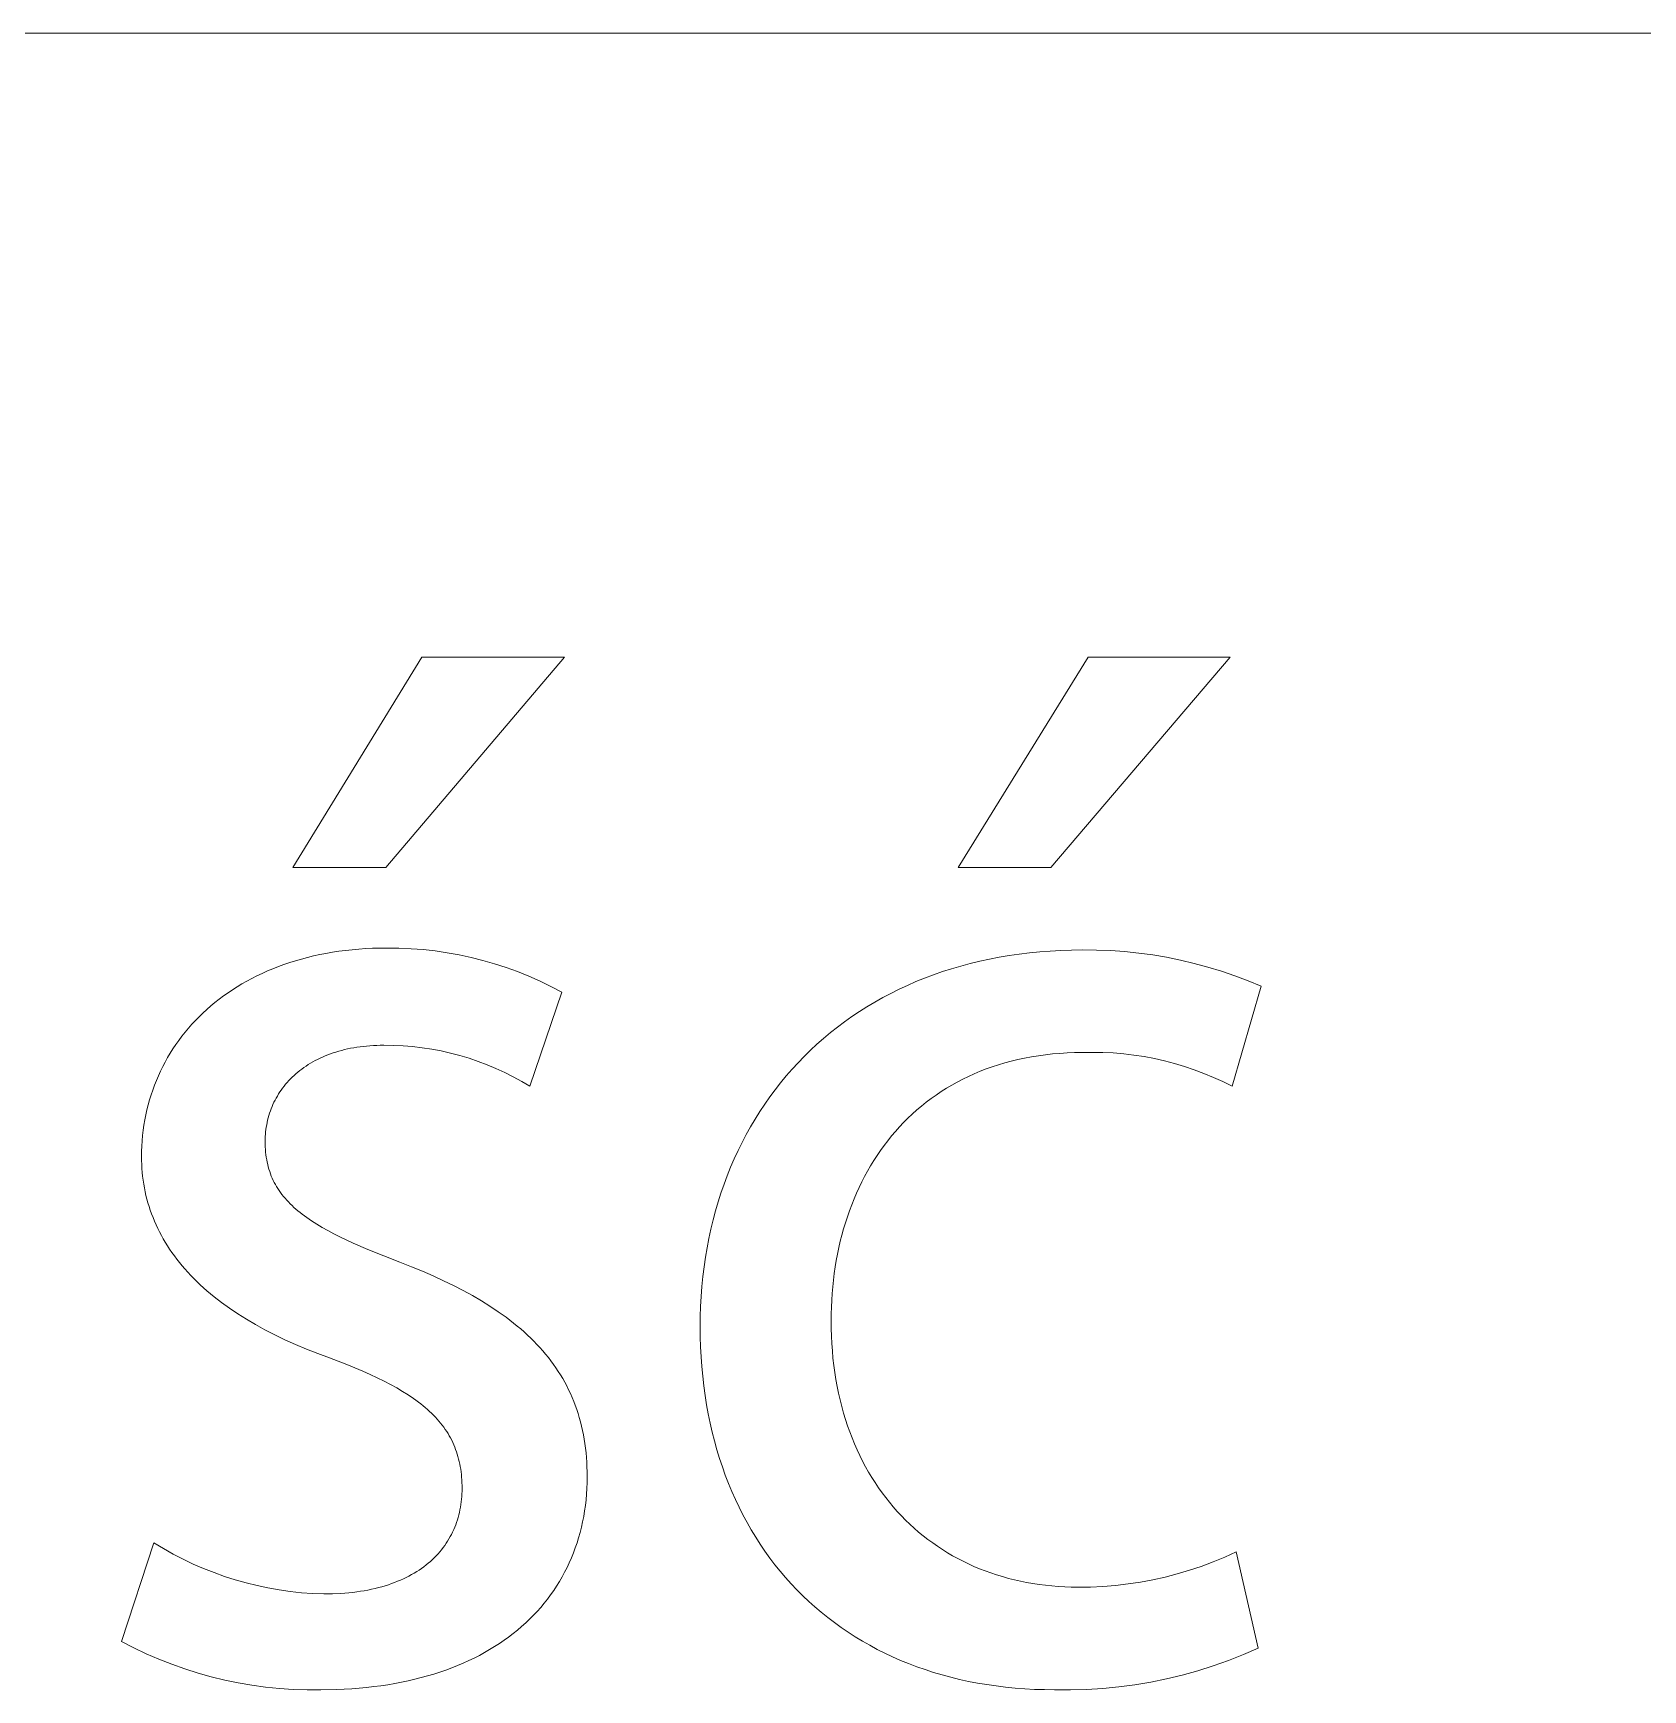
# Model space of a CAD drawing. Header units: millimetres. Extents: x -1283 to 2747, y -259 to 2557.
# Drawn here: x 2199.64 to 2243.85, y -191.58 to -146.08 of the extents above; entities that cross this region are included whole.
import ezdxf

# ---------------------------------------------------------------- set-up
doc = ezdxf.new("R2010")
doc.units = ezdxf.units.MM
doc.header["$MEASUREMENT"] = 0
doc.layers.add('Domyślny', color=7, linetype='Continuous', true_color=0x000000)

msp = doc.modelspace()

# ---------------------------------------------------------------- linework, layer by layer
at = {"layer": 'Domyślny', "color": 18, "lineweight": 15, "true_color": 0x000000}
for p, q in [((1223.933, -146.079), (2743.17, -146.079)), ((2206.777, -168.992), (2210.32, -163.222)), ((2214.239, -163.222), (2209.327, -168.992)), ((2210.32, -163.222), (2214.239, -163.222)), ((2225.047, -168.992), (2228.617, -163.222)), ((2232.522, -163.222), (2227.597, -168.992)), ((2228.617, -163.222), (2232.522, -163.222)), ((2209.327, -168.992), (2206.777, -168.992)), ((2227.597, -168.992), (2225.047, -168.992)), ((2206.845, -171.557), (2207.008, -171.51)), ((2207.008, -171.51), (2207.172, -171.467)), ((2207.172, -171.467), (2207.34, -171.426)), ((2207.34, -171.426), (2207.51, -171.389)), ((2207.51, -171.389), (2207.683, -171.355)), ((2207.683, -171.355), (2207.859, -171.324)), ((2207.859, -171.324), (2208.037, -171.297)), ((2208.037, -171.297), (2208.217, -171.273)), ((2208.217, -171.273), (2208.4, -171.253)), ((2208.4, -171.253), (2208.586, -171.237)), ((2208.586, -171.237), (2208.774, -171.224)), ((2208.774, -171.224), (2208.965, -171.214)), ((2208.965, -171.214), (2209.158, -171.209)), ((2209.158, -171.209), (2209.354, -171.207)), ((2209.354, -171.207), (2209.688, -171.21)), ((2209.688, -171.21), (2210.021, -171.225)), ((2210.021, -171.225), (2210.354, -171.251)), ((2210.354, -171.251), (2210.686, -171.288)), ((2210.686, -171.288), (2211.016, -171.336)), ((2211.016, -171.336), (2211.345, -171.395)), ((2211.345, -171.395), (2211.671, -171.466)), ((2211.671, -171.466), (2211.995, -171.547)), ((2225.64, -171.569), (2225.905, -171.511)), ((2225.905, -171.511), (2226.174, -171.459)), ((2226.174, -171.459), (2226.447, -171.413)), ((2226.447, -171.413), (2226.724, -171.373)), ((2226.724, -171.373), (2227.004, -171.339)), ((2227.004, -171.339), (2227.287, -171.311)), ((2227.287, -171.311), (2227.574, -171.289)), ((2227.574, -171.289), (2227.865, -171.273)), ((2227.865, -171.273), (2228.158, -171.264)), ((2228.158, -171.264), (2228.456, -171.26)), ((2228.456, -171.26), (2228.844, -171.263)), ((2228.844, -171.263), (2229.232, -171.278)), ((2229.232, -171.278), (2229.619, -171.305)), ((2229.619, -171.305), (2230.005, -171.345)), ((2230.005, -171.345), (2230.39, -171.397)), ((2230.39, -171.397), (2230.773, -171.462)), ((2230.773, -171.462), (2231.154, -171.539)), ((2231.154, -171.539), (2231.532, -171.628)), ((2205.647, -172.042), (2205.787, -171.971)), ((2205.787, -171.971), (2205.93, -171.903)), ((2205.93, -171.903), (2206.076, -171.838)), ((2206.076, -171.838), (2206.224, -171.776)), ((2206.224, -171.776), (2206.375, -171.717)), ((2206.375, -171.717), (2206.529, -171.661)), ((2206.529, -171.661), (2206.686, -171.607)), ((2206.686, -171.607), (2206.845, -171.557)), ((2211.995, -171.547), (2212.316, -171.639)), ((2212.316, -171.639), (2212.633, -171.742)), ((2212.633, -171.742), (2212.947, -171.856)), ((2212.947, -171.856), (2213.257, -171.98)), ((2213.257, -171.98), (2213.562, -172.115)), ((2224.126, -172.034), (2224.369, -171.942)), ((2224.369, -171.942), (2224.615, -171.856)), ((2224.615, -171.856), (2224.866, -171.776)), ((2224.866, -171.776), (2225.12, -171.701)), ((2225.12, -171.701), (2225.378, -171.632)), ((2225.378, -171.632), (2225.64, -171.569)), ((2231.532, -171.628), (2231.907, -171.729)), ((2231.907, -171.729), (2232.278, -171.843)), ((2232.278, -171.843), (2232.645, -171.968)), ((2232.645, -171.968), (2233.009, -172.105)), ((2204.869, -172.523), (2204.992, -172.437)), ((2204.992, -172.437), (2205.117, -172.352)), ((2205.117, -172.352), (2205.245, -172.271)), ((2205.245, -172.271), (2205.376, -172.192)), ((2205.376, -172.192), (2205.51, -172.116)), ((2205.51, -172.116), (2205.647, -172.042)), ((2214.159, -172.415), (2213.286, -175.005)), ((2213.562, -172.115), (2213.863, -172.26)), ((2213.863, -172.26), (2214.159, -172.415)), ((2222.975, -172.57), (2223.197, -172.452)), ((2223.197, -172.452), (2223.423, -172.34)), ((2223.423, -172.34), (2223.653, -172.232)), ((2223.653, -172.232), (2223.888, -172.13)), ((2223.888, -172.13), (2224.126, -172.034)), ((2233.367, -172.254), (2232.576, -175.005)), ((2233.009, -172.105), (2233.367, -172.254)), ((2204.303, -172.993), (2204.41, -172.894)), ((2204.41, -172.894), (2204.52, -172.798)), ((2204.52, -172.798), (2204.634, -172.704)), ((2204.634, -172.704), (2204.75, -172.612)), ((2204.75, -172.612), (2204.869, -172.523)), ((2222.333, -172.953), (2222.543, -172.82)), ((2222.543, -172.82), (2222.757, -172.692)), ((2222.757, -172.692), (2222.975, -172.57)), ((2203.906, -173.41), (2204, -173.302)), ((2204, -173.302), (2204.098, -173.197)), ((2204.098, -173.197), (2204.199, -173.094)), ((2204.199, -173.094), (2204.303, -172.993)), ((2221.731, -173.38), (2221.928, -173.233)), ((2221.928, -173.233), (2222.128, -173.09)), ((2222.128, -173.09), (2222.333, -172.953)), ((2203.559, -173.859), (2203.641, -173.744)), ((2203.641, -173.744), (2203.726, -173.631)), ((2203.726, -173.631), (2203.814, -173.519)), ((2203.814, -173.519), (2203.906, -173.41)), ((2221.169, -173.849), (2221.352, -173.688)), ((2221.352, -173.688), (2221.54, -173.531)), ((2221.54, -173.531), (2221.731, -173.38)), ((2203.265, -174.339), (2203.333, -174.217)), ((2203.333, -174.217), (2203.405, -174.096)), ((2203.405, -174.096), (2203.481, -173.977)), ((2203.481, -173.977), (2203.559, -173.859)), ((2207.453, -174.266), (2207.386, -174.3)), ((2207.52, -174.233), (2207.453, -174.266)), ((2207.589, -174.201), (2207.52, -174.233)), ((2207.66, -174.171), (2207.589, -174.201)), ((2207.732, -174.142), (2207.66, -174.171)), ((2207.806, -174.115), (2207.732, -174.142)), ((2207.881, -174.089), (2207.806, -174.115)), ((2207.957, -174.064), (2207.881, -174.089)), ((2208.035, -174.041), (2207.957, -174.064)), ((2208.114, -174.019), (2208.035, -174.041)), ((2208.195, -173.998), (2208.114, -174.019)), ((2208.277, -173.98), (2208.195, -173.998)), ((2208.361, -173.962), (2208.277, -173.98)), ((2208.446, -173.946), (2208.361, -173.962)), ((2208.532, -173.932), (2208.446, -173.946)), ((2208.62, -173.92), (2208.532, -173.932)), ((2208.709, -173.909), (2208.62, -173.92)), ((2208.8, -173.899), (2208.709, -173.909)), ((2208.892, -173.891), (2208.8, -173.899)), ((2208.985, -173.885), (2208.892, -173.891)), ((2209.08, -173.881), (2208.985, -173.885)), ((2209.176, -173.878), (2209.08, -173.881)), ((2209.274, -173.877), (2209.176, -173.878)), ((2209.537, -173.881), (2209.274, -173.877)), ((2209.801, -173.893), (2209.537, -173.881)), ((2210.064, -173.915), (2209.801, -173.893)), ((2210.326, -173.946), (2210.064, -173.915)), ((2210.587, -173.986), (2210.326, -173.946)), ((2210.846, -174.035), (2210.587, -173.986)), ((2211.104, -174.093), (2210.846, -174.035)), ((2211.359, -174.16), (2211.104, -174.093)), ((2211.612, -174.235), (2211.359, -174.16)), ((2211.862, -174.32), (2211.612, -174.235)), ((2220.649, -174.359), (2220.818, -174.184)), ((2220.818, -174.184), (2220.991, -174.014)), ((2220.991, -174.014), (2221.169, -173.849)), ((2226.688, -174.268), (2226.507, -174.312)), ((2226.872, -174.229), (2226.688, -174.268)), ((2227.059, -174.194), (2226.872, -174.229)), ((2227.25, -174.164), (2227.059, -174.194)), ((2227.443, -174.138), (2227.25, -174.164)), ((2227.639, -174.117), (2227.443, -174.138)), ((2227.839, -174.1), (2227.639, -174.117)), ((2228.041, -174.088), (2227.839, -174.1)), ((2228.247, -174.081), (2228.041, -174.088)), ((2228.456, -174.079), (2228.247, -174.081)), ((2228.74, -174.073), (2228.456, -174.079)), ((2229.025, -174.076), (2228.74, -174.073)), ((2229.309, -174.09), (2229.025, -174.076)), ((2229.593, -174.113), (2229.309, -174.09)), ((2229.876, -174.147), (2229.593, -174.113)), ((2230.157, -174.19), (2229.876, -174.147)), ((2230.437, -174.242), (2230.157, -174.19)), ((2230.715, -174.305), (2230.437, -174.242)), ((2203.024, -174.846), (2203.079, -174.717)), ((2203.079, -174.717), (2203.137, -174.59)), ((2203.137, -174.59), (2203.199, -174.464)), ((2203.199, -174.464), (2203.265, -174.339)), ((2206.807, -174.707), (2206.757, -174.753)), ((2206.858, -174.661), (2206.807, -174.707)), ((2206.91, -174.616), (2206.858, -174.661)), ((2206.965, -174.573), (2206.91, -174.616)), ((2207.02, -174.53), (2206.965, -174.573)), ((2207.078, -174.489), (2207.02, -174.53)), ((2207.136, -174.449), (2207.078, -174.489)), ((2207.197, -174.41), (2207.136, -174.449)), ((2207.258, -174.372), (2207.197, -174.41)), ((2207.322, -174.335), (2207.258, -174.372)), ((2207.386, -174.3), (2207.322, -174.335)), ((2212.109, -174.413), (2211.862, -174.32)), ((2212.352, -174.515), (2212.109, -174.413)), ((2212.592, -174.625), (2212.352, -174.515)), ((2212.828, -174.744), (2212.592, -174.625)), ((2220.17, -174.908), (2220.325, -174.721)), ((2220.325, -174.721), (2220.484, -174.538)), ((2220.484, -174.538), (2220.649, -174.359)), ((2225.487, -174.66), (2225.328, -174.732)), ((2225.649, -174.592), (2225.487, -174.66)), ((2225.814, -174.528), (2225.649, -174.592)), ((2225.983, -174.468), (2225.814, -174.528)), ((2226.154, -174.411), (2225.983, -174.468)), ((2226.329, -174.359), (2226.154, -174.411)), ((2226.507, -174.312), (2226.329, -174.359)), ((2230.99, -174.377), (2230.715, -174.305)), ((2231.263, -174.458), (2230.99, -174.377)), ((2231.533, -174.549), (2231.263, -174.458)), ((2231.799, -174.65), (2231.533, -174.549)), ((2232.062, -174.759), (2231.799, -174.65)), ((2202.879, -175.242), (2202.924, -175.109)), ((2202.924, -175.109), (2202.972, -174.977)), ((2202.972, -174.977), (2203.024, -174.846)), ((2206.416, -175.161), (2206.381, -175.216)), ((2206.453, -175.107), (2206.416, -175.161)), ((2206.492, -175.054), (2206.453, -175.107)), ((2206.532, -175.001), (2206.492, -175.054)), ((2206.574, -174.95), (2206.532, -175.001)), ((2206.618, -174.899), (2206.574, -174.95)), ((2206.663, -174.85), (2206.618, -174.899)), ((2206.709, -174.801), (2206.663, -174.85)), ((2206.757, -174.753), (2206.709, -174.801)), ((2213.059, -174.87), (2212.828, -174.744)), ((2213.286, -175.005), (2213.059, -174.87)), ((2219.876, -175.295), (2220.02, -175.099)), ((2220.02, -175.099), (2220.17, -174.908)), ((2224.58, -175.149), (2224.44, -175.244)), ((2224.723, -175.058), (2224.58, -175.149)), ((2224.869, -174.971), (2224.723, -175.058)), ((2225.019, -174.888), (2224.869, -174.971)), ((2225.172, -174.808), (2225.019, -174.888)), ((2225.328, -174.732), (2225.172, -174.808)), ((2232.321, -174.877), (2232.062, -174.759)), ((2232.576, -175.005), (2232.321, -174.877)), ((2202.765, -175.651), (2202.799, -175.513)), ((2202.799, -175.513), (2202.837, -175.377)), ((2202.837, -175.377), (2202.879, -175.242)), ((2206.177, -175.622), (2206.155, -175.683)), ((2206.202, -175.562), (2206.177, -175.622)), ((2206.227, -175.502), (2206.202, -175.562)), ((2206.255, -175.444), (2206.227, -175.502)), ((2206.284, -175.386), (2206.255, -175.444)), ((2206.315, -175.328), (2206.284, -175.386)), ((2206.347, -175.272), (2206.315, -175.328)), ((2206.381, -175.216), (2206.347, -175.272)), ((2219.6, -175.698), (2219.736, -175.494)), ((2219.736, -175.494), (2219.876, -175.295)), ((2224.039, -175.547), (2223.912, -175.655)), ((2224.17, -175.443), (2224.039, -175.547)), ((2224.303, -175.341), (2224.17, -175.443)), ((2224.44, -175.244), (2224.303, -175.341)), ((2202.663, -176.212), (2202.683, -176.07)), ((2202.683, -176.07), (2202.707, -175.929)), ((2202.707, -175.929), (2202.734, -175.789)), ((2202.734, -175.789), (2202.765, -175.651)), ((2206.054, -176.06), (2206.043, -176.124)), ((2206.067, -175.995), (2206.054, -176.06)), ((2206.081, -175.932), (2206.067, -175.995)), ((2206.097, -175.869), (2206.081, -175.932)), ((2206.115, -175.806), (2206.097, -175.869)), ((2206.134, -175.744), (2206.115, -175.806)), ((2206.155, -175.683), (2206.134, -175.744)), ((2219.345, -176.116), (2219.47, -175.905)), ((2219.47, -175.905), (2219.6, -175.698)), ((2223.55, -175.998), (2223.436, -176.119)), ((2223.668, -175.881), (2223.55, -175.998)), ((2223.788, -175.766), (2223.668, -175.881)), ((2223.912, -175.655), (2223.788, -175.766)), ((2202.624, -176.645), (2202.634, -176.5)), ((2202.634, -176.5), (2202.646, -176.355)), ((2202.646, -176.355), (2202.663, -176.212)), ((2206.013, -176.454), (2206.012, -176.521)), ((2206.012, -176.521), (2206.013, -176.597)), ((2206.016, -176.387), (2206.013, -176.454)), ((2206.02, -176.321), (2206.016, -176.387)), ((2206.026, -176.255), (2206.02, -176.321)), ((2206.034, -176.189), (2206.026, -176.255)), ((2206.043, -176.124), (2206.034, -176.189)), ((2219.001, -176.772), (2219.111, -176.55)), ((2219.111, -176.55), (2219.226, -176.331)), ((2219.226, -176.331), (2219.345, -176.116)), ((2223.114, -176.499), (2223.013, -176.632)), ((2223.218, -176.37), (2223.114, -176.499)), ((2223.326, -176.243), (2223.218, -176.37)), ((2223.436, -176.119), (2223.326, -176.243)), ((2202.617, -176.937), (2202.619, -176.791)), ((2202.618, -177.047), (2202.617, -176.937)), ((2202.619, -176.791), (2202.624, -176.645)), ((2206.013, -176.597), (2206.016, -176.671)), ((2206.016, -176.671), (2206.02, -176.744)), ((2206.02, -176.744), (2206.026, -176.816)), ((2206.026, -176.816), (2206.034, -176.886)), ((2206.034, -176.886), (2206.043, -176.955)), ((2206.043, -176.955), (2206.054, -177.023)), ((2218.798, -177.227), (2218.897, -176.998)), ((2218.897, -176.998), (2219.001, -176.772)), ((2222.821, -176.905), (2222.73, -177.045)), ((2222.915, -176.767), (2222.821, -176.905)), ((2223.013, -176.632), (2222.915, -176.767)), ((2202.622, -177.155), (2202.618, -177.047)), ((2202.628, -177.263), (2202.622, -177.155)), ((2202.636, -177.371), (2202.628, -177.263)), ((2202.647, -177.477), (2202.636, -177.371)), ((2206.054, -177.023), (2206.067, -177.09)), ((2206.067, -177.09), (2206.082, -177.156)), ((2206.082, -177.156), (2206.099, -177.221)), ((2206.099, -177.221), (2206.117, -177.285)), ((2206.117, -177.285), (2206.137, -177.347)), ((2206.137, -177.347), (2206.159, -177.409)), ((2206.159, -177.409), (2206.182, -177.47)), ((2218.616, -177.696), (2218.704, -177.46)), ((2218.704, -177.46), (2218.798, -177.227)), ((2222.558, -177.334), (2222.477, -177.483)), ((2222.642, -177.189), (2222.558, -177.334)), ((2222.73, -177.045), (2222.642, -177.189)), ((2202.661, -177.584), (2202.647, -177.477)), ((2202.677, -177.689), (2202.661, -177.584)), ((2202.695, -177.794), (2202.677, -177.689)), ((2202.716, -177.899), (2202.695, -177.794)), ((2202.739, -178.002), (2202.716, -177.899)), ((2206.182, -177.47), (2206.207, -177.53)), ((2206.207, -177.53), (2206.234, -177.588)), ((2206.234, -177.588), (2206.263, -177.646)), ((2206.263, -177.646), (2206.294, -177.703)), ((2206.294, -177.703), (2206.326, -177.76)), ((2206.326, -177.76), (2206.361, -177.815)), ((2206.361, -177.815), (2206.397, -177.87)), ((2206.397, -177.87), (2206.434, -177.924)), ((2218.533, -177.936), (2218.616, -177.696)), ((2222.325, -177.786), (2222.254, -177.942)), ((2222.4, -177.633), (2222.325, -177.786)), ((2222.477, -177.483), (2222.4, -177.633)), ((2202.765, -178.105), (2202.739, -178.002)), ((2202.794, -178.208), (2202.765, -178.105)), ((2202.824, -178.31), (2202.794, -178.208)), ((2202.858, -178.411), (2202.824, -178.31)), ((2206.434, -177.924), (2206.474, -177.977)), ((2206.474, -177.977), (2206.516, -178.029)), ((2206.516, -178.029), (2206.559, -178.081)), ((2206.559, -178.081), (2206.604, -178.132)), ((2206.604, -178.132), (2206.651, -178.182)), ((2206.651, -178.182), (2206.7, -178.232)), ((2206.7, -178.232), (2206.75, -178.281)), ((2206.75, -178.281), (2206.803, -178.33)), ((2206.803, -178.33), (2206.857, -178.378)), ((2218.383, -178.425), (2218.455, -178.179)), ((2218.455, -178.179), (2218.533, -177.936)), ((2222.123, -178.259), (2222.062, -178.421)), ((2222.187, -178.1), (2222.123, -178.259)), ((2222.254, -177.942), (2222.187, -178.1)), ((2202.893, -178.511), (2202.858, -178.411)), ((2202.932, -178.611), (2202.893, -178.511)), ((2202.972, -178.71), (2202.932, -178.611)), ((2203.016, -178.808), (2202.972, -178.71)), ((2203.061, -178.906), (2203.016, -178.808)), ((2206.857, -178.378), (2206.913, -178.425)), ((2206.913, -178.425), (2206.971, -178.472)), ((2206.971, -178.472), (2207.031, -178.519)), ((2207.031, -178.519), (2207.093, -178.565)), ((2207.093, -178.565), (2207.156, -178.611)), ((2207.156, -178.611), (2207.289, -178.702)), ((2207.289, -178.702), (2207.43, -178.791)), ((2207.43, -178.791), (2207.578, -178.879)), ((2218.255, -178.927), (2218.316, -178.674)), ((2218.316, -178.674), (2218.383, -178.425)), ((2221.951, -178.752), (2221.901, -178.92)), ((2222.005, -178.586), (2221.951, -178.752)), ((2222.062, -178.421), (2222.005, -178.586)), ((2203.11, -179.003), (2203.061, -178.906)), ((2203.161, -179.099), (2203.11, -179.003)), ((2203.214, -179.195), (2203.161, -179.099)), ((2203.27, -179.29), (2203.214, -179.195)), ((2207.578, -178.879), (2207.733, -178.966)), ((2207.733, -178.966), (2207.897, -179.053)), ((2207.897, -179.053), (2208.068, -179.139)), ((2208.068, -179.139), (2208.433, -179.311)), ((2218.15, -179.441), (2218.2, -179.182)), ((2218.2, -179.182), (2218.255, -178.927)), ((2221.81, -179.262), (2221.77, -179.435)), ((2221.853, -179.09), (2221.81, -179.262)), ((2221.901, -178.92), (2221.853, -179.09)), ((2203.328, -179.384), (2203.27, -179.29)), ((2203.389, -179.477), (2203.328, -179.384)), ((2203.453, -179.57), (2203.389, -179.477)), ((2203.519, -179.662), (2203.453, -179.57)), ((2203.587, -179.753), (2203.519, -179.662)), ((2208.433, -179.311), (2208.829, -179.483)), ((2208.829, -179.483), (2209.716, -179.836)), ((2218.068, -179.966), (2218.106, -179.702)), ((2218.106, -179.702), (2218.15, -179.441)), ((2221.733, -179.611), (2221.7, -179.788)), ((2221.77, -179.435), (2221.733, -179.611)), ((2203.658, -179.843), (2203.587, -179.753)), ((2203.732, -179.933), (2203.658, -179.843)), ((2203.808, -180.022), (2203.732, -179.933)), ((2203.887, -180.11), (2203.808, -180.022)), ((2203.968, -180.197), (2203.887, -180.11)), ((2209.716, -179.836), (2210.03, -179.959)), ((2210.03, -179.959), (2210.334, -180.085)), ((2210.334, -180.085), (2210.628, -180.213)), ((2218.035, -180.233), (2218.068, -179.966)), ((2221.644, -180.147), (2221.621, -180.328)), ((2221.67, -179.966), (2221.644, -180.147)), ((2221.7, -179.788), (2221.67, -179.966)), ((2204.052, -180.283), (2203.968, -180.197)), ((2204.139, -180.369), (2204.052, -180.283)), ((2204.228, -180.454), (2204.139, -180.369)), ((2204.319, -180.538), (2204.228, -180.454)), ((2204.413, -180.621), (2204.319, -180.538)), ((2204.51, -180.703), (2204.413, -180.621)), ((2210.628, -180.213), (2210.912, -180.344)), ((2210.912, -180.344), (2211.187, -180.478)), ((2211.187, -180.478), (2211.452, -180.615)), ((2211.452, -180.615), (2211.707, -180.755)), ((2217.988, -180.775), (2218.008, -180.503)), ((2218.008, -180.503), (2218.035, -180.233)), ((2221.601, -180.512), (2221.586, -180.696)), ((2221.621, -180.328), (2221.601, -180.512)), ((2204.61, -180.784), (2204.51, -180.703)), ((2204.816, -180.945), (2204.61, -180.784)), ((2205.033, -181.102), (2204.816, -180.945)), ((2211.707, -180.755), (2211.952, -180.898)), ((2211.952, -180.898), (2212.187, -181.045)), ((2212.187, -181.045), (2212.413, -181.196)), ((2217.964, -181.328), (2217.973, -181.05)), ((2217.973, -181.05), (2217.988, -180.775)), ((2221.564, -181.069), (2221.559, -181.257)), ((2221.573, -180.882), (2221.564, -181.069)), ((2221.586, -180.696), (2221.573, -180.882)), ((2205.261, -181.255), (2205.033, -181.102)), ((2205.499, -181.405), (2205.261, -181.255)), ((2205.747, -181.551), (2205.499, -181.405)), ((2206.006, -181.693), (2205.747, -181.551)), ((2212.413, -181.196), (2212.629, -181.35)), ((2212.629, -181.35), (2212.733, -181.429)), ((2212.733, -181.429), (2212.835, -181.508)), ((2212.835, -181.508), (2212.934, -181.589)), ((2217.961, -181.608), (2217.964, -181.328)), ((2221.559, -181.257), (2221.557, -181.447)), ((2221.557, -181.447), (2221.559, -181.657)), ((2206.276, -181.832), (2206.006, -181.693)), ((2206.556, -181.967), (2206.276, -181.832)), ((2206.847, -182.097), (2206.556, -181.967)), ((2212.934, -181.589), (2213.031, -181.67)), ((2213.031, -181.67), (2213.125, -181.753)), ((2213.125, -181.753), (2213.217, -181.837)), ((2213.217, -181.837), (2213.306, -181.922)), ((2213.306, -181.922), (2213.393, -182.008)), ((2213.393, -182.008), (2213.478, -182.095)), ((2217.963, -181.886), (2217.961, -181.608)), ((2217.972, -182.162), (2217.963, -181.886)), ((2221.559, -181.657), (2221.566, -181.866)), ((2221.566, -181.866), (2221.576, -182.071)), ((2207.149, -182.225), (2206.847, -182.097)), ((2207.461, -182.348), (2207.149, -182.225)), ((2207.784, -182.467), (2207.461, -182.348)), ((2213.478, -182.095), (2213.56, -182.183)), ((2213.56, -182.183), (2213.639, -182.273)), ((2213.639, -182.273), (2213.716, -182.363)), ((2213.716, -182.363), (2213.791, -182.455)), ((2213.791, -182.455), (2213.863, -182.548)), ((2217.986, -182.434), (2217.972, -182.162)), ((2218.005, -182.704), (2217.986, -182.434)), ((2221.576, -182.071), (2221.591, -182.274)), ((2221.591, -182.274), (2221.609, -182.475)), ((2208.256, -182.648), (2207.784, -182.467)), ((2208.691, -182.829), (2208.256, -182.648)), ((2208.896, -182.92), (2208.691, -182.829)), ((2209.091, -183.011), (2208.896, -182.92)), ((2213.863, -182.548), (2213.932, -182.642)), ((2213.932, -182.642), (2213.999, -182.738)), ((2213.999, -182.738), (2214.063, -182.835)), ((2214.063, -182.835), (2214.125, -182.933)), ((2218.03, -182.97), (2218.005, -182.704)), ((2221.609, -182.475), (2221.632, -182.672)), ((2221.632, -182.672), (2221.658, -182.867)), ((2221.658, -182.867), (2221.689, -183.059)), ((2209.278, -183.103), (2209.091, -183.011)), ((2209.456, -183.196), (2209.278, -183.103)), ((2209.626, -183.29), (2209.456, -183.196)), ((2209.787, -183.385), (2209.626, -183.29)), ((2214.125, -182.933), (2214.185, -183.033)), ((2214.185, -183.033), (2214.242, -183.133)), ((2214.242, -183.133), (2214.296, -183.236)), ((2214.296, -183.236), (2214.348, -183.339)), ((2214.348, -183.339), (2214.398, -183.444)), ((2218.06, -183.234), (2218.03, -182.97)), ((2218.096, -183.494), (2218.06, -183.234)), ((2221.689, -183.059), (2221.723, -183.249)), ((2221.723, -183.249), (2221.762, -183.436)), ((2209.94, -183.482), (2209.787, -183.385)), ((2210.085, -183.579), (2209.94, -183.482)), ((2210.154, -183.629), (2210.085, -183.579)), ((2210.221, -183.678), (2210.154, -183.629)), ((2210.287, -183.729), (2210.221, -183.678)), ((2210.35, -183.779), (2210.287, -183.729)), ((2210.411, -183.83), (2210.35, -183.779)), ((2210.471, -183.882), (2210.411, -183.83)), ((2214.398, -183.444), (2214.445, -183.55)), ((2214.445, -183.55), (2214.489, -183.658)), ((2214.489, -183.658), (2214.531, -183.767)), ((2214.531, -183.767), (2214.57, -183.878)), ((2218.137, -183.751), (2218.096, -183.494)), ((2218.183, -184.005), (2218.137, -183.751)), ((2221.762, -183.436), (2221.804, -183.62)), ((2221.804, -183.62), (2221.849, -183.801)), ((2221.849, -183.801), (2221.899, -183.98)), ((2210.528, -183.934), (2210.471, -183.882)), ((2210.584, -183.987), (2210.528, -183.934)), ((2210.637, -184.04), (2210.584, -183.987)), ((2210.689, -184.093), (2210.637, -184.04)), ((2210.739, -184.148), (2210.689, -184.093)), ((2210.787, -184.202), (2210.739, -184.148)), ((2210.833, -184.258), (2210.787, -184.202)), ((2210.877, -184.314), (2210.833, -184.258)), ((2214.57, -183.878), (2214.607, -183.99)), ((2214.607, -183.99), (2214.641, -184.104)), ((2214.641, -184.104), (2214.673, -184.219)), ((2214.673, -184.219), (2214.702, -184.336)), ((2218.235, -184.255), (2218.183, -184.005)), ((2218.292, -184.502), (2218.235, -184.255)), ((2221.899, -183.98), (2221.952, -184.155)), ((2221.952, -184.155), (2222.009, -184.328)), ((2210.92, -184.37), (2210.877, -184.314)), ((2210.96, -184.428), (2210.92, -184.37)), ((2210.999, -184.486), (2210.96, -184.428)), ((2211.036, -184.545), (2210.999, -184.486)), ((2211.071, -184.604), (2211.036, -184.545)), ((2211.104, -184.664), (2211.071, -184.604)), ((2211.136, -184.725), (2211.104, -184.664)), ((2211.166, -184.787), (2211.136, -184.725)), ((2214.702, -184.336), (2214.729, -184.454)), ((2214.729, -184.454), (2214.753, -184.574)), ((2214.753, -184.574), (2214.775, -184.696)), ((2214.775, -184.696), (2214.794, -184.819)), ((2218.354, -184.746), (2218.292, -184.502)), ((2222.009, -184.328), (2222.069, -184.498)), ((2222.069, -184.498), (2222.133, -184.664)), ((2222.133, -184.664), (2222.2, -184.828)), ((2211.194, -184.849), (2211.166, -184.787)), ((2211.221, -184.913), (2211.194, -184.849)), ((2211.245, -184.977), (2211.221, -184.913)), ((2211.268, -185.042), (2211.245, -184.977)), ((2211.29, -185.107), (2211.268, -185.042)), ((2211.309, -185.174), (2211.29, -185.107)), ((2211.327, -185.242), (2211.309, -185.174)), ((2214.794, -184.819), (2214.811, -184.944)), ((2214.811, -184.944), (2214.825, -185.07)), ((2214.825, -185.07), (2214.836, -185.198)), ((2218.421, -184.986), (2218.354, -184.746)), ((2218.493, -185.223), (2218.421, -184.986)), ((2222.2, -184.828), (2222.271, -184.989)), ((2222.271, -184.989), (2222.345, -185.147)), ((2222.345, -185.147), (2222.423, -185.302)), ((2211.344, -185.31), (2211.327, -185.242)), ((2211.359, -185.38), (2211.344, -185.31)), ((2211.372, -185.45), (2211.359, -185.38)), ((2211.383, -185.521), (2211.372, -185.45)), ((2211.393, -185.594), (2211.383, -185.521)), ((2211.402, -185.667), (2211.393, -185.594)), ((2214.836, -185.198), (2214.845, -185.328)), ((2214.845, -185.328), (2214.851, -185.46)), ((2214.851, -185.46), (2214.855, -185.593)), ((2214.855, -185.593), (2214.856, -185.728)), ((2218.57, -185.456), (2218.493, -185.223)), ((2218.652, -185.685), (2218.57, -185.456)), ((2222.423, -185.302), (2222.504, -185.454)), ((2222.504, -185.454), (2222.588, -185.603)), ((2222.588, -185.603), (2222.676, -185.748)), ((2211.409, -185.742), (2211.402, -185.667)), ((2211.414, -185.817), (2211.409, -185.742)), ((2211.418, -185.894), (2211.414, -185.817)), ((2211.42, -185.971), (2211.418, -185.894)), ((2211.421, -186.05), (2211.42, -185.971)), ((2211.42, -186.125), (2211.421, -186.05)), ((2214.849, -186.047), (2214.839, -186.204)), ((2214.855, -185.888), (2214.849, -186.047)), ((2214.856, -185.728), (2214.855, -185.888)), ((2218.74, -185.911), (2218.652, -185.685)), ((2218.832, -186.134), (2218.74, -185.911)), ((2222.676, -185.748), (2222.766, -185.891)), ((2222.766, -185.891), (2222.86, -186.031)), ((2222.86, -186.031), (2222.957, -186.167)), ((2211.377, -186.566), (2211.389, -186.494)), ((2211.389, -186.494), (2211.399, -186.421)), ((2211.399, -186.421), (2211.407, -186.348)), ((2211.407, -186.348), (2211.413, -186.274)), ((2211.413, -186.274), (2211.417, -186.2)), ((2211.417, -186.2), (2211.42, -186.125)), ((2214.808, -186.514), (2214.787, -186.666)), ((2214.825, -186.36), (2214.808, -186.514)), ((2214.839, -186.204), (2214.825, -186.36)), ((2218.929, -186.352), (2218.832, -186.134)), ((2219.031, -186.567), (2218.929, -186.352)), ((2222.957, -186.167), (2223.057, -186.3)), ((2223.057, -186.3), (2223.16, -186.43)), ((2223.16, -186.43), (2223.266, -186.556)), ((2223.266, -186.556), (2223.375, -186.68)), ((2211.246, -187.05), (2211.27, -186.983)), ((2211.27, -186.983), (2211.292, -186.915)), ((2211.292, -186.915), (2211.313, -186.847)), ((2211.313, -186.847), (2211.332, -186.778)), ((2211.332, -186.778), (2211.349, -186.708)), ((2211.349, -186.708), (2211.364, -186.637)), ((2211.364, -186.637), (2211.377, -186.566)), ((2214.733, -186.966), (2214.7, -187.113)), ((2214.762, -186.817), (2214.733, -186.966)), ((2214.787, -186.666), (2214.762, -186.817)), ((2219.137, -186.778), (2219.031, -186.567)), ((2219.249, -186.985), (2219.137, -186.778)), ((2219.365, -187.188), (2219.249, -186.985)), ((2223.375, -186.68), (2223.487, -186.8)), ((2223.487, -186.8), (2223.601, -186.917)), ((2223.601, -186.917), (2223.719, -187.03)), ((2211.025, -187.497), (2211.062, -187.436)), ((2211.062, -187.436), (2211.097, -187.374)), ((2211.097, -187.374), (2211.13, -187.311)), ((2211.13, -187.311), (2211.162, -187.247)), ((2211.162, -187.247), (2211.192, -187.182)), ((2211.192, -187.182), (2211.22, -187.117)), ((2211.22, -187.117), (2211.246, -187.05)), ((2214.623, -187.402), (2214.579, -187.544)), ((2214.664, -187.258), (2214.623, -187.402)), ((2214.7, -187.113), (2214.664, -187.258)), ((2219.486, -187.387), (2219.365, -187.188)), ((2219.611, -187.582), (2219.486, -187.387)), ((2223.719, -187.03), (2223.839, -187.14)), ((2223.839, -187.14), (2223.962, -187.247)), ((2223.962, -187.247), (2224.088, -187.35)), ((2224.088, -187.35), (2224.216, -187.45)), ((2224.216, -187.45), (2224.347, -187.546)), ((2202.067, -190.251), (2202.952, -187.54)), ((2202.952, -187.54), (2203.216, -187.7)), ((2203.216, -187.7), (2203.485, -187.851)), ((2203.485, -187.851), (2203.759, -187.993)), ((2210.661, -187.951), (2210.713, -187.898)), ((2210.713, -187.898), (2210.763, -187.844)), ((2210.763, -187.844), (2210.811, -187.788)), ((2210.811, -187.788), (2210.858, -187.732)), ((2210.858, -187.732), (2210.902, -187.675)), ((2210.902, -187.675), (2210.945, -187.617)), ((2210.945, -187.617), (2210.986, -187.557)), ((2210.986, -187.557), (2211.025, -187.497)), ((2214.48, -187.821), (2214.425, -187.958)), ((2214.532, -187.684), (2214.48, -187.821)), ((2214.579, -187.544), (2214.532, -187.684)), ((2219.741, -187.774), (2219.611, -187.582)), ((2219.876, -187.961), (2219.741, -187.774)), ((2224.347, -187.546), (2224.48, -187.639)), ((2224.48, -187.639), (2224.616, -187.729)), ((2224.616, -187.729), (2224.754, -187.814)), ((2224.754, -187.814), (2224.895, -187.897)), ((2224.895, -187.897), (2225.038, -187.975)), ((2232.368, -187.937), (2232.683, -187.795)), ((2232.683, -187.795), (2233.287, -190.438)), ((2203.759, -187.993), (2204.038, -188.126)), ((2204.038, -188.126), (2204.321, -188.249)), ((2204.321, -188.249), (2204.608, -188.363)), ((2204.608, -188.363), (2204.898, -188.467)), ((2210.036, -188.417), (2210.107, -188.376)), ((2210.107, -188.376), (2210.176, -188.333)), ((2210.176, -188.333), (2210.243, -188.29)), ((2210.243, -188.29), (2210.309, -188.245)), ((2210.309, -188.245), (2210.372, -188.199)), ((2210.372, -188.199), (2210.434, -188.152)), ((2210.434, -188.152), (2210.493, -188.103)), ((2210.493, -188.103), (2210.551, -188.054)), ((2210.551, -188.054), (2210.607, -188.003)), ((2210.607, -188.003), (2210.661, -187.951)), ((2214.238, -188.354), (2214.169, -188.482)), ((2214.304, -188.224), (2214.238, -188.354)), ((2214.367, -188.092), (2214.304, -188.224)), ((2214.425, -187.958), (2214.367, -188.092)), ((2220.015, -188.144), (2219.876, -187.961)), ((2220.159, -188.322), (2220.015, -188.144)), ((2220.307, -188.497), (2220.159, -188.322)), ((2225.038, -187.975), (2225.184, -188.051)), ((2225.184, -188.051), (2225.332, -188.122)), ((2225.332, -188.122), (2225.482, -188.19)), ((2225.482, -188.19), (2225.634, -188.254)), ((2225.634, -188.254), (2225.788, -188.315)), ((2225.788, -188.315), (2225.945, -188.371)), ((2225.945, -188.371), (2226.103, -188.424)), ((2231.066, -188.397), (2231.397, -188.299)), ((2231.397, -188.299), (2231.725, -188.19)), ((2231.725, -188.19), (2232.049, -188.069)), ((2232.049, -188.069), (2232.368, -187.937)), ((2204.898, -188.467), (2205.192, -188.561)), ((2205.192, -188.561), (2205.489, -188.645)), ((2205.489, -188.645), (2205.789, -188.719)), ((2205.789, -188.719), (2206.09, -188.783)), ((2206.09, -188.783), (2206.394, -188.837)), ((2208.837, -188.84), (2208.935, -188.819)), ((2208.935, -188.819), (2209.032, -188.797)), ((2209.032, -188.797), (2209.126, -188.774)), ((2209.126, -188.774), (2209.218, -188.749)), ((2209.218, -188.749), (2209.309, -188.722)), ((2209.309, -188.722), (2209.398, -188.694)), ((2209.398, -188.694), (2209.484, -188.665)), ((2209.484, -188.665), (2209.569, -188.633)), ((2209.569, -188.633), (2209.651, -188.601)), ((2209.651, -188.601), (2209.732, -188.567)), ((2209.732, -188.567), (2209.811, -188.531)), ((2209.811, -188.531), (2209.888, -188.494)), ((2209.888, -188.494), (2209.963, -188.456)), ((2209.963, -188.456), (2210.036, -188.417)), ((2214.019, -188.731), (2213.938, -188.853)), ((2214.095, -188.607), (2214.019, -188.731)), ((2214.169, -188.482), (2214.095, -188.607)), ((2220.459, -188.667), (2220.307, -188.497)), ((2220.616, -188.833), (2220.459, -188.667)), ((2220.777, -188.995), (2220.616, -188.833)), ((2226.103, -188.424), (2226.264, -188.473)), ((2226.264, -188.473), (2226.427, -188.519)), ((2226.427, -188.519), (2226.591, -188.56)), ((2226.591, -188.56), (2226.758, -188.598)), ((2226.758, -188.598), (2226.926, -188.632)), ((2226.926, -188.632), (2227.096, -188.662)), ((2227.096, -188.662), (2227.268, -188.688)), ((2227.268, -188.688), (2227.442, -188.71)), ((2227.442, -188.71), (2227.617, -188.728)), ((2227.617, -188.728), (2227.794, -188.743)), ((2227.794, -188.743), (2227.973, -188.753)), ((2227.973, -188.753), (2228.153, -188.759)), ((2228.153, -188.759), (2228.335, -188.761)), ((2228.335, -188.761), (2228.68, -188.757)), ((2228.68, -188.757), (2229.025, -188.741)), ((2229.025, -188.741), (2229.37, -188.713)), ((2229.37, -188.713), (2229.713, -188.673)), ((2229.713, -188.673), (2230.055, -188.622)), ((2230.055, -188.622), (2230.394, -188.559)), ((2230.394, -188.559), (2230.732, -188.484)), ((2230.732, -188.484), (2231.066, -188.397)), ((2206.394, -188.837), (2206.7, -188.88)), ((2206.7, -188.88), (2207.007, -188.914)), ((2207.007, -188.914), (2207.314, -188.936)), ((2207.314, -188.936), (2207.623, -188.949)), ((2207.623, -188.949), (2207.862, -188.945)), ((2207.862, -188.945), (2208.092, -188.934)), ((2208.092, -188.934), (2208.315, -188.916)), ((2208.315, -188.916), (2208.423, -188.904)), ((2208.423, -188.904), (2208.53, -188.89)), ((2208.53, -188.89), (2208.634, -188.875)), ((2208.634, -188.875), (2208.736, -188.858)), ((2208.736, -188.858), (2208.837, -188.84)), ((2213.676, -189.204), (2213.581, -189.316)), ((2213.767, -189.089), (2213.676, -189.204)), ((2213.854, -188.972), (2213.767, -189.089)), ((2213.938, -188.853), (2213.854, -188.972)), ((2220.943, -189.152), (2220.777, -188.995)), ((2221.113, -189.304), (2220.943, -189.152)), ((2213.168, -189.743), (2213.056, -189.844)), ((2213.276, -189.64), (2213.168, -189.743)), ((2213.381, -189.535), (2213.276, -189.64)), ((2213.483, -189.427), (2213.381, -189.535)), ((2213.581, -189.316), (2213.483, -189.427)), ((2221.286, -189.452), (2221.113, -189.304)), ((2221.464, -189.596), (2221.286, -189.452)), ((2221.646, -189.735), (2221.464, -189.596)), ((2221.833, -189.869), (2221.646, -189.735)), ((2212.7, -190.131), (2212.574, -190.221)), ((2212.822, -190.038), (2212.7, -190.131)), ((2212.941, -189.942), (2212.822, -190.038)), ((2213.056, -189.844), (2212.941, -189.942)), ((2222.023, -189.999), (2221.833, -189.869)), ((2222.217, -190.124), (2222.023, -189.999)), ((2222.415, -190.244), (2222.217, -190.124)), ((2202.404, -190.425), (2202.067, -190.251)), ((2202.747, -190.588), (2202.404, -190.425)), ((2203.095, -190.74), (2202.747, -190.588)), ((2211.897, -190.634), (2211.752, -190.708)), ((2212.039, -190.557), (2211.897, -190.634)), ((2212.178, -190.477), (2212.039, -190.557)), ((2212.313, -190.394), (2212.178, -190.477)), ((2212.446, -190.309), (2212.313, -190.394)), ((2212.574, -190.221), (2212.446, -190.309)), ((2222.617, -190.359), (2222.415, -190.244)), ((2222.823, -190.469), (2222.617, -190.359)), ((2223.033, -190.575), (2222.823, -190.469)), ((2223.246, -190.675), (2223.033, -190.575)), ((2232.88, -190.615), (2232.468, -190.776)), ((2233.287, -190.438), (2232.88, -190.615)), ((2203.449, -190.879), (2203.095, -190.74)), ((2203.807, -191.006), (2203.449, -190.879)), ((2204.169, -191.12), (2203.807, -191.006)), ((2210.812, -191.094), (2210.644, -191.148)), ((2210.977, -191.037), (2210.812, -191.094)), ((2211.138, -190.977), (2210.977, -191.037)), ((2211.296, -190.914), (2211.138, -190.977)), ((2211.451, -190.848), (2211.296, -190.914)), ((2211.603, -190.78), (2211.451, -190.848)), ((2211.752, -190.708), (2211.603, -190.78)), ((2223.464, -190.771), (2223.246, -190.675)), ((2223.685, -190.861), (2223.464, -190.771)), ((2223.909, -190.946), (2223.685, -190.861)), ((2224.138, -191.026), (2223.909, -190.946)), ((2224.369, -191.101), (2224.138, -191.026)), ((2224.605, -191.171), (2224.369, -191.101)), ((2231.628, -191.057), (2231.201, -191.175)), ((2232.05, -190.924), (2231.628, -191.057)), ((2232.468, -190.776), (2232.05, -190.924)), ((2204.534, -191.223), (2204.169, -191.12)), ((2204.903, -191.312), (2204.534, -191.223)), ((2205.275, -191.389), (2204.903, -191.312)), ((2205.65, -191.453), (2205.275, -191.389)), ((2206.026, -191.504), (2205.65, -191.453)), ((2206.404, -191.542), (2206.026, -191.504)), ((2206.783, -191.568), (2206.404, -191.542)), ((2208.39, -191.551), (2207.972, -191.572)), ((2208.594, -191.536), (2208.39, -191.551)), ((2208.796, -191.517), (2208.594, -191.536)), ((2208.994, -191.494), (2208.796, -191.517)), ((2209.19, -191.469), (2208.994, -191.494)), ((2209.382, -191.44), (2209.19, -191.469)), ((2209.572, -191.408), (2209.382, -191.44)), ((2209.758, -191.372), (2209.572, -191.408)), ((2209.942, -191.334), (2209.758, -191.372)), ((2210.122, -191.292), (2209.942, -191.334)), ((2210.299, -191.247), (2210.122, -191.292)), ((2210.473, -191.199), (2210.299, -191.247)), ((2210.644, -191.148), (2210.473, -191.199)), ((2224.844, -191.235), (2224.605, -191.171)), ((2225.086, -191.294), (2224.844, -191.235)), ((2225.332, -191.348), (2225.086, -191.294)), ((2225.581, -191.396), (2225.332, -191.348)), ((2225.833, -191.438), (2225.581, -191.396)), ((2226.089, -191.475), (2225.833, -191.438)), ((2226.348, -191.507), (2226.089, -191.475)), ((2226.61, -191.533), (2226.348, -191.507)), ((2226.876, -191.553), (2226.61, -191.533)), ((2227.144, -191.568), (2226.876, -191.553)), ((2229.019, -191.542), (2228.576, -191.57)), ((2229.46, -191.499), (2229.019, -191.542)), ((2229.899, -191.441), (2229.46, -191.499)), ((2230.336, -191.367), (2229.899, -191.441)), ((2230.77, -191.279), (2230.336, -191.367)), ((2231.201, -191.175), (2230.77, -191.279)), ((2207.162, -191.58), (2206.783, -191.568)), ((2207.542, -191.579), (2207.162, -191.58)), ((2207.972, -191.572), (2207.542, -191.579)), ((2227.416, -191.576), (2227.144, -191.568)), ((2227.691, -191.579), (2227.416, -191.576)), ((2228.134, -191.582), (2227.691, -191.579)), ((2228.576, -191.57), (2228.134, -191.582))]:
    msp.add_line(p, q, dxfattribs=at)

doc.saveas('drawing.dxf')
